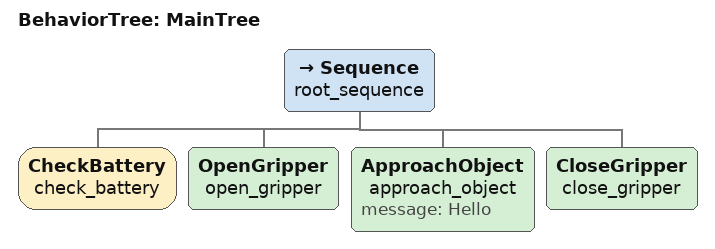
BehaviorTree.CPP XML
<root BTCPP_format="4" >
    <BehaviorTree ID="MainTree">
       <Sequence name="root_sequence">
           <CheckBattery   name="check_battery"/>
           <OpenGripper    name="open_gripper"/>
           <ApproachObject name="approach_object" message = "Hello"/>
           <CloseGripper   name="close_gripper"/>
       </Sequence>
    </BehaviorTree>
</root>
